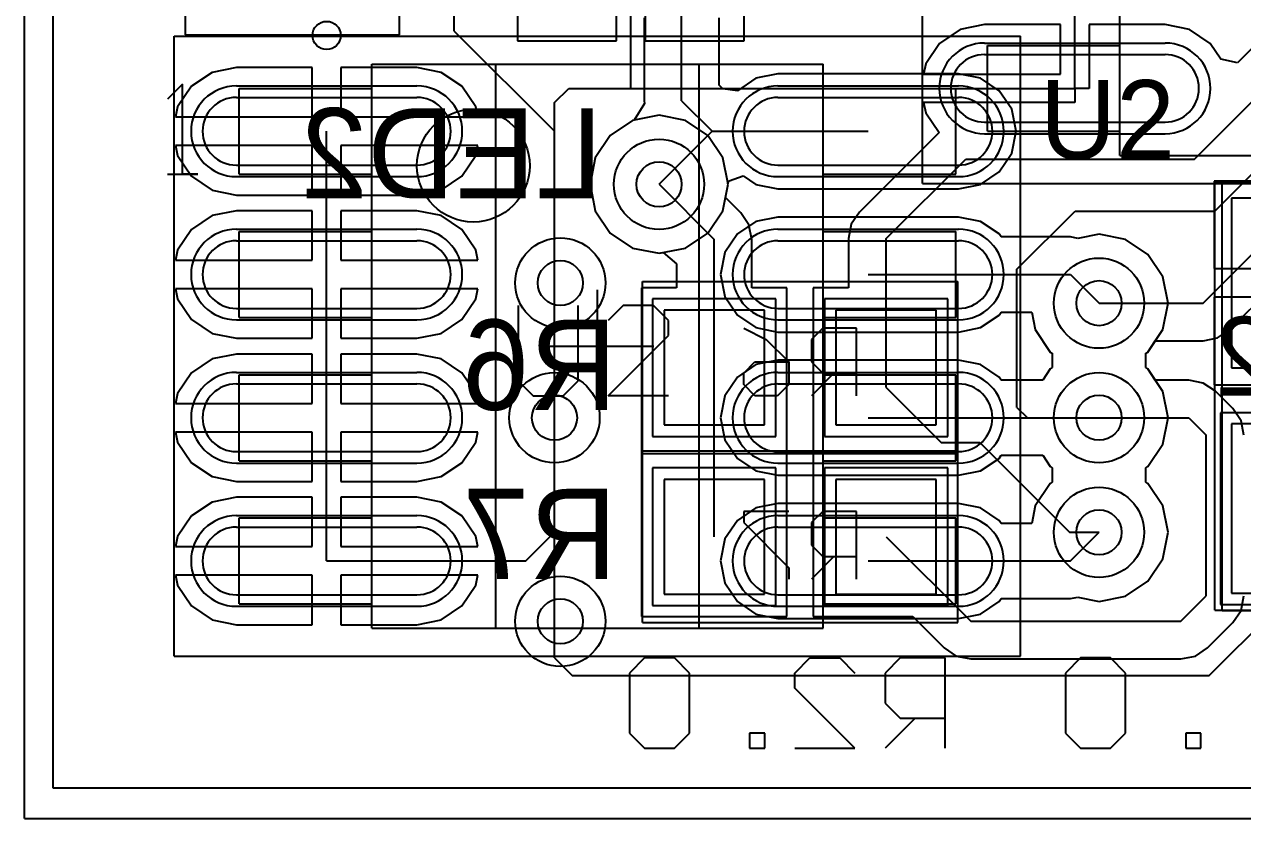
# Model space of a CAD drawing. Header units: millimetres. Extents: x 23.8 to 51.8, y 23.8 to 50.1.
# Drawn here: x 23.75 to 34.55, y 23.75 to 30.79 of the extents above; entities that cross this region are included whole.
import ezdxf

# ---------------------------------------------------------------- set-up
doc = ezdxf.new("R2010")
doc.units = ezdxf.units.MM
for name, color, linetype in [('BottomLayer', 5, 'Continuous'), ('BottomOverlay', 54, 'Continuous'), ('BottomPaste', 16, 'Continuous'), ('BottomSolder', 6, 'Continuous'), ('KeepOutLayer', 6, 'Continuous'), ('Mechanical13', 56, 'Continuous'), ('Mechanical14', 56, 'Continuous'), ('Mechanical15', 56, 'Continuous'), ('MultiLayer', 9, 'Continuous'), ('TopLayer', 1, 'Continuous'), ('TopOverlay', 2, 'Continuous'), ('TopPaste', 8, 'Continuous'), ('TopSolder', 216, 'Continuous'), ('ViaHoleLayer', 16, 'Continuous')]:
    doc.layers.add(name, color=color, linetype=linetype)

msp = doc.modelspace()

# ---------------------------------------------------------------- linework, layer by layer
at = {"layer": 'BottomLayer'}
for p, q in [((24.005, 24.019), (24.005, 44.745)), ((27.075, 30.7), (27.075, 33.7)), ((25.175, 32.678), (25.175, 30.7)), ((29.125, 30.226), (29.125, 32.2)), ((29.252, 32.2), (29.252, 30.646)), ((28.121, 32.073), (28.121, 30.646)), ((28.998, 30.646), (28.998, 32.073)), ((33.06, 30.226), (33.06, 31.496)), ((30.129, 30.646), (30.129, 30.989)), ((32.26, 30.791), (32.044, 30.748)), ((32.933, 30.791), (32.26, 30.791)), ((32.933, 30.353), (32.933, 30.791)), ((33.86, 30.791), (33.187, 30.791)), ((33.187, 30.791), (33.187, 30.226)), ((34.076, 30.748), (33.86, 30.791)), ((25.175, 30.7), (27.075, 30.7)), ((32.044, 30.748), (31.861, 30.625)), ((34.259, 30.625), (34.076, 30.748)), ((34.792, 30.742), (34.5, 30.451)), ((28.121, 30.646), (28.998, 30.646)), ((29.252, 30.646), (30.129, 30.646)), ((31.861, 30.625), (31.738, 30.442)), ((34.12, 29.599), (35.125, 30.604)), ((34.354, 30.484), (34.259, 30.625)), ((32.26, 30.526), (33.86, 30.526)), ((34.5, 30.451), (34.354, 30.484)), ((31.738, 30.442), (31.72, 30.353)), ((31.72, 30.353), (32.933, 30.353)), ((34.3, 29.137), (35.579, 30.416)), ((34.196, 28.321), (36.109, 30.234)), ((28.448, 30.099), (28.575, 30.226)), ((28.575, 30.226), (29.125, 30.226)), ((29.125, 30.226), (33.06, 30.226)), ((33.187, 30.226), (33.06, 30.226)), ((33.06, 30.226), (33.06, 30.099)), ((28.448, 27.305), (28.448, 30.099)), ((33.06, 30.099), (31.72, 30.099)), ((31.72, 30.099), (31.738, 30.01)), ((29.141, 29.94), (28.942, 29.808)), ((29.375, 29.987), (29.141, 29.94)), ((29.609, 29.94), (29.375, 29.987)), ((29.808, 29.808), (29.609, 29.94)), ((31.738, 30.01), (31.856, 29.833)), ((32.26, 29.926), (33.86, 29.926)), ((34.432, 28.085), (36.345, 29.999)), ((28.942, 29.808), (28.81, 29.609)), ((29.94, 29.609), (29.808, 29.808)), ((31.856, 29.833), (31.151, 29.129)), ((28.81, 29.609), (28.763, 29.375)), ((29.987, 29.375), (29.94, 29.609)), ((31.387, 28.893), (32.093, 29.599)), ((32.093, 29.599), (34.12, 29.599)), ((28.763, 29.375), (28.81, 29.141)), ((29.375, 29.375), (29.863, 28.887)), ((29.963, 29.258), (29.987, 29.375)), ((30.099, 29.123), (29.963, 29.258)), ((28.81, 29.141), (28.942, 28.942)), ((30.171, 29.015), (30.099, 29.123)), ((31.151, 29.129), (31.079, 29.021)), ((32.547, 28.622), (33.062, 29.137)), ((33.062, 29.137), (34.3, 29.137)), ((28.942, 28.942), (29.141, 28.81)), ((30.196, 28.887), (30.171, 29.015)), ((31.079, 29.021), (31.054, 28.893)), ((29.863, 27.75), (29.863, 28.887)), ((30.196, 28.458), (30.196, 28.887)), ((31.054, 28.893), (31.054, 28.458)), ((31.387, 27.75), (31.387, 28.893)), ((29.141, 28.81), (29.375, 28.763)), ((29.375, 28.763), (29.412, 28.771)), ((29.412, 28.771), (29.53, 28.671)), ((29.53, 28.671), (29.53, 28.458)), ((32.547, 27.397), (32.547, 28.622)), ((29.53, 28.458), (29.218, 28.458)), ((29.218, 28.458), (29.218, 27.042)), ((30.508, 28.458), (30.196, 28.458)), ((30.508, 27.042), (30.508, 28.458)), ((31.054, 28.458), (30.742, 28.458)), ((30.742, 28.458), (30.742, 27.085)), ((33.274, 28.321), (34.196, 28.321)), ((29.419, 28.258), (29.419, 27.242)), ((30.308, 28.258), (29.419, 28.258)), ((30.308, 27.242), (30.308, 28.258)), ((30.943, 28.258), (30.943, 27.242)), ((31.832, 28.258), (30.943, 28.258)), ((31.832, 27.242), (31.832, 28.258)), ((34.324, 28.013), (34.432, 28.085)), ((33.707, 27.888), (33.773, 27.988)), ((33.773, 27.988), (34.196, 27.988)), ((34.196, 27.988), (34.324, 28.013)), ((33.689, 27.877), (33.707, 27.888)), ((33.689, 27.75), (33.689, 27.877)), ((29.863, 26.25), (29.863, 27.75)), ((31.387, 27.573), (31.387, 27.75)), ((33.707, 27.738), (33.689, 27.75)), ((33.773, 27.638), (33.707, 27.738)), ((31.387, 27.573), (31.875, 27.085)), ((34.07, 27.638), (33.773, 27.638)), ((34.198, 27.613), (34.07, 27.638)), ((34.306, 27.541), (34.198, 27.613)), ((34.461, 27.386), (34.306, 27.541)), ((32.547, 27.397), (32.639, 27.305)), ((34.533, 27.278), (34.461, 27.386)), ((28.448, 25.177), (28.448, 27.305)), ((29.419, 27.242), (30.308, 27.242)), ((30.943, 27.242), (31.832, 27.242)), ((32.639, 27.305), (33.274, 27.305)), ((33.274, 27.305), (34.07, 27.305)), ((34.07, 27.305), (34.225, 27.15)), ((34.558, 27.15), (34.533, 27.278)), ((34.225, 25.725), (34.225, 27.15)), ((29.218, 27.042), (29.218, 27.042)), ((29.218, 27.042), (29.218, 26.958)), ((30.508, 26.958), (30.508, 27.042)), ((30.508, 27.042), (30.508, 27.042)), ((30.742, 27.085), (30.742, 27.042)), ((30.742, 27.042), (30.742, 27.042)), ((30.742, 27.042), (30.742, 26.958)), ((31.875, 27.085), (32.217, 27.085)), ((32.217, 27.085), (33.013, 26.289)), ((29.218, 26.958), (29.218, 26.958)), ((29.218, 26.958), (29.218, 25.542)), ((30.508, 25.542), (30.508, 26.958)), ((30.508, 26.958), (30.508, 26.958)), ((30.742, 26.958), (30.742, 26.958)), ((30.742, 26.958), (30.742, 25.542)), ((29.419, 26.758), (29.419, 25.742)), ((30.308, 26.758), (29.419, 26.758)), ((30.308, 25.742), (30.308, 26.758)), ((30.943, 26.758), (30.943, 25.742)), ((31.832, 26.758), (30.943, 26.758)), ((31.832, 25.742), (31.832, 26.758)), ((31.387, 26.25), (32.137, 25.5)), ((33.013, 26.289), (33.274, 26.289)), ((34.25, 25.019), (35.481, 26.25)), ((29.419, 25.742), (30.308, 25.742)), ((30.943, 25.742), (31.832, 25.742)), ((34, 25.5), (34.225, 25.725)), ((34.533, 25.597), (34.558, 25.725)), ((34.461, 25.489), (34.533, 25.597)), ((29.218, 25.542), (30.508, 25.542)), ((30.742, 25.542), (31.623, 25.542)), ((31.623, 25.542), (31.901, 25.264)), ((32.137, 25.5), (34, 25.5)), ((34.236, 25.264), (34.461, 25.489)), ((28.448, 25.177), (28.606, 25.019)), ((31.901, 25.264), (32.009, 25.192)), ((32.009, 25.192), (32.137, 25.167)), ((32.137, 25.167), (34, 25.167)), ((34, 25.167), (34.128, 25.192)), ((34.128, 25.192), (34.236, 25.264)), ((28.606, 25.019), (34.25, 25.019)), ((46.606, 24.019), (24.005, 24.019))]:
    msp.add_line(p, q, dxfattribs=at)
for centre in [(29.375, 29.375), (28.5, 28.5), (33.274, 28.321), (28.448, 27.305), (33.274, 27.305), (33.274, 26.289), (28.5, 25.5)]:
    msp.add_circle(centre, 0.4, dxfattribs=at)
for centre, start, end in [((32.26, 30.226), 90, 270), ((33.86, 30.226), 270, 90)]:
    msp.add_arc(centre, 0.3, start, end, dxfattribs=at)
at = {"layer": 'BottomOverlay'}
for p, q in [((29.245, 25.175), (29.112, 25.041)), ((29.512, 25.175), (29.245, 25.175)), ((29.645, 25.041), (29.512, 25.175)), ((30.578, 25.041), (30.711, 25.175)), ((30.711, 25.175), (30.978, 25.175)), ((30.978, 25.175), (31.111, 25.041)), ((31.511, 25.175), (31.378, 25.041)), ((31.911, 25.175), (31.511, 25.175)), ((31.911, 24.375), (31.911, 25.175)), ((33.11, 25.175), (32.977, 25.041)), ((33.377, 25.175), (33.11, 25.175)), ((33.51, 25.041), (33.377, 25.175)), ((29.112, 25.041), (29.112, 24.508)), ((29.645, 24.508), (29.645, 25.041)), ((30.578, 24.908), (30.578, 25.041)), ((31.378, 25.041), (31.378, 24.775)), ((32.977, 25.041), (32.977, 24.508)), ((33.51, 24.508), (33.51, 25.041)), ((31.111, 24.375), (30.578, 24.908)), ((31.378, 24.775), (31.511, 24.642)), ((31.644, 24.642), (31.378, 24.375)), ((31.511, 24.642), (31.911, 24.642)), ((29.112, 24.508), (29.245, 24.375)), ((29.512, 24.375), (29.645, 24.508)), ((30.311, 24.508), (30.178, 24.508)), ((30.178, 24.508), (30.178, 24.375)), ((30.311, 24.375), (30.311, 24.508)), ((32.977, 24.508), (33.11, 24.375)), ((33.377, 24.375), (33.51, 24.508)), ((34.177, 24.508), (34.043, 24.508)), ((34.043, 24.508), (34.043, 24.375)), ((34.177, 24.375), (34.177, 24.508)), ((29.245, 24.375), (29.512, 24.375)), ((30.178, 24.375), (30.311, 24.375)), ((30.578, 24.375), (31.111, 24.375)), ((33.11, 24.375), (33.377, 24.375)), ((34.043, 24.375), (34.177, 24.375))]:
    msp.add_line(p, q, dxfattribs=at)
at = {"layer": 'BottomPaste'}
for p, q in [((32.26, 30.526), (33.86, 30.526)), ((32.26, 29.926), (33.86, 29.926)), ((29.419, 28.258), (29.419, 27.242)), ((30.308, 28.258), (29.419, 28.258)), ((30.308, 27.242), (30.308, 28.258)), ((30.943, 28.258), (30.943, 27.242)), ((31.832, 28.258), (30.943, 28.258)), ((31.832, 27.242), (31.832, 28.258)), ((29.419, 27.242), (30.308, 27.242)), ((30.943, 27.242), (31.832, 27.242)), ((29.419, 26.758), (29.419, 25.742)), ((30.308, 26.758), (29.419, 26.758)), ((30.308, 25.742), (30.308, 26.758)), ((30.943, 26.758), (30.943, 25.742)), ((31.832, 26.758), (30.943, 26.758)), ((31.832, 25.742), (31.832, 26.758)), ((29.419, 25.742), (30.308, 25.742)), ((30.943, 25.742), (31.832, 25.742))]:
    msp.add_line(p, q, dxfattribs=at)
for centre, start, end in [((32.26, 30.226), 90, 270), ((33.86, 30.226), 270, 90)]:
    msp.add_arc(centre, 0.3, start, end, dxfattribs=at)
at = {"layer": 'BottomSolder'}
for p, q in [((32.26, 30.628), (33.86, 30.628)), ((32.26, 29.824), (33.86, 29.824)), ((29.317, 28.36), (29.317, 27.14)), ((30.409, 28.36), (29.317, 28.36)), ((30.409, 27.14), (30.409, 28.36)), ((30.841, 28.36), (30.841, 27.14)), ((31.933, 28.36), (30.841, 28.36)), ((31.933, 27.14), (31.933, 28.36)), ((29.317, 27.14), (30.409, 27.14)), ((30.841, 27.14), (31.933, 27.14)), ((29.317, 26.86), (29.317, 25.64)), ((30.409, 26.86), (29.317, 26.86)), ((30.409, 25.64), (30.409, 26.86)), ((30.841, 26.86), (30.841, 25.64)), ((31.933, 26.86), (30.841, 26.86)), ((31.933, 25.64), (31.933, 26.86)), ((29.317, 25.64), (30.409, 25.64)), ((30.841, 25.64), (31.933, 25.64))]:
    msp.add_line(p, q, dxfattribs=at)
for centre, start, end in [((32.26, 30.226), 90, 270), ((33.86, 30.226), 270, 90)]:
    msp.add_arc(centre, 0.402, start, end, dxfattribs=at)
at = {"layer": 'KeepOutLayer'}
for q in [(23.75, 45), (46.875, 23.75)]:
    msp.add_line((23.75, 23.75), q, dxfattribs=at)
at = {"layer": 'Mechanical13'}
for p, q in [((23.75, 23.75), (23.75, 45)), ((26.829, 30.44), (30.829, 30.44)), ((26.829, 25.44), (26.829, 30.44)), ((30.829, 25.44), (30.829, 30.44)), ((25.152, 30.264), (25.019, 30.13)), ((25.152, 29.464), (25.152, 30.264)), ((25.654, 29.464), (25.654, 30.226)), ((25.654, 30.226), (26.829, 30.226)), ((30.829, 30.226), (32.004, 30.226)), ((32.004, 29.464), (32.004, 30.226)), ((25.019, 29.464), (25.286, 29.464)), ((25.286, 29.464), (25.152, 29.464)), ((25.654, 29.464), (26.829, 29.464)), ((30.829, 29.464), (32.004, 29.464)), ((34.365, 29.405), (35.635, 29.405)), ((34.365, 25.595), (34.365, 29.405)), ((25.654, 28.956), (26.829, 28.956)), ((25.654, 28.194), (25.654, 28.956)), ((30.829, 28.956), (32.004, 28.956)), ((32.004, 28.194), (32.004, 28.956)), ((28.125, 28.3), (28.125, 27.633)), ((28.658, 27.633), (28.658, 28.3)), ((29.058, 28.3), (28.925, 28.166)), ((29.325, 28.3), (29.058, 28.3)), ((29.458, 28.166), (29.325, 28.3)), ((25.654, 28.194), (26.829, 28.194)), ((30.829, 28.194), (32.004, 28.194)), ((29.458, 28.033), (29.458, 28.166)), ((28.925, 27.5), (29.458, 28.033)), ((25.654, 27.686), (26.829, 27.686)), ((25.654, 26.924), (25.654, 27.686)), ((30.829, 27.686), (32.004, 27.686)), ((32.004, 26.924), (32.004, 27.686)), ((28.125, 27.633), (28.258, 27.5)), ((28.525, 27.5), (28.658, 27.633)), ((28.258, 27.5), (28.525, 27.5)), ((29.458, 27.5), (28.925, 27.5)), ((25.654, 26.924), (26.829, 26.924)), ((30.829, 26.924), (32.004, 26.924)), ((25.654, 26.416), (26.829, 26.416)), ((25.654, 25.654), (25.654, 26.416)), ((30.829, 26.416), (32.004, 26.416)), ((32.004, 25.654), (32.004, 26.416)), ((25.654, 25.654), (26.829, 25.654)), ((30.829, 25.654), (32.004, 25.654)), ((34.365, 25.595), (35.635, 25.595)), ((26.829, 25.44), (30.829, 25.44)), ((23.75, 23.75), (46.875, 23.75))]:
    msp.add_line(p, q, dxfattribs=at)
msp.add_circle((27.729, 29.54), 0.5, dxfattribs=at)
at = {"layer": 'Mechanical14'}
for p, q in [((23.75, 23.75), (23.75, 45)), ((33.46, 29.631), (33.46, 34.631)), ((32.285, 30.607), (33.46, 30.607)), ((32.285, 29.845), (32.285, 30.607)), ((32.285, 29.845), (33.46, 29.845)), ((33.46, 29.631), (37.46, 29.631)), ((29.228, 28.512), (32.022, 28.512)), ((29.228, 26.988), (29.228, 28.512)), ((32.022, 26.988), (32.022, 28.512)), ((30.125, 28.1), (30.325, 28)), ((30.825, 28.1), (30.725, 28)), ((31.125, 28.1), (30.825, 28.1)), ((31.125, 27.5), (31.125, 28.1)), ((30.325, 28), (30.525, 27.8)), ((30.725, 28), (30.725, 27.8)), ((30.125, 27.7), (30.225, 27.8)), ((30.225, 27.8), (30.525, 27.8)), ((30.525, 27.8), (30.525, 27.6)), ((30.725, 27.8), (30.825, 27.7)), ((30.125, 27.6), (30.125, 27.7)), ((30.925, 27.7), (30.725, 27.5)), ((30.825, 27.7), (31.125, 27.7)), ((30.225, 27.5), (30.125, 27.6)), ((30.525, 27.6), (30.425, 27.5)), ((30.425, 27.5), (30.225, 27.5)), ((29.228, 25.488), (29.228, 27.012)), ((29.228, 27.012), (32.022, 27.012)), ((32.022, 25.488), (32.022, 27.012)), ((29.228, 26.988), (32.022, 26.988)), ((30.525, 26.475), (30.125, 26.475)), ((30.125, 26.475), (30.125, 26.375)), ((30.825, 26.475), (30.725, 26.375)), ((31.125, 26.475), (30.825, 26.475)), ((31.125, 25.875), (31.125, 26.475)), ((30.125, 26.375), (30.525, 25.975)), ((30.725, 26.375), (30.725, 26.175)), ((30.725, 26.175), (30.825, 26.075)), ((30.925, 26.075), (30.725, 25.875)), ((30.825, 26.075), (31.125, 26.075)), ((30.525, 25.975), (30.525, 25.875)), ((29.228, 25.488), (32.022, 25.488)), ((29.245, 25.175), (29.112, 25.041)), ((29.512, 25.175), (29.245, 25.175)), ((29.645, 25.041), (29.512, 25.175)), ((30.578, 25.041), (30.711, 25.175)), ((30.711, 25.175), (30.978, 25.175)), ((30.978, 25.175), (31.111, 25.041)), ((31.511, 25.175), (31.378, 25.041)), ((31.911, 25.175), (31.511, 25.175)), ((31.911, 24.375), (31.911, 25.175)), ((33.11, 25.175), (32.977, 25.041)), ((33.377, 25.175), (33.11, 25.175)), ((33.51, 25.041), (33.377, 25.175)), ((29.112, 25.041), (29.112, 24.508)), ((29.645, 24.508), (29.645, 25.041)), ((30.578, 24.908), (30.578, 25.041)), ((31.378, 25.041), (31.378, 24.775)), ((32.977, 25.041), (32.977, 24.508)), ((33.51, 24.508), (33.51, 25.041)), ((31.111, 24.375), (30.578, 24.908)), ((31.378, 24.775), (31.511, 24.642)), ((31.644, 24.642), (31.378, 24.375)), ((31.511, 24.642), (31.911, 24.642)), ((29.112, 24.508), (29.245, 24.375)), ((29.512, 24.375), (29.645, 24.508)), ((30.311, 24.508), (30.178, 24.508)), ((30.178, 24.508), (30.178, 24.375)), ((30.311, 24.375), (30.311, 24.508)), ((32.977, 24.508), (33.11, 24.375)), ((33.377, 24.375), (33.51, 24.508)), ((34.177, 24.508), (34.043, 24.508)), ((34.043, 24.508), (34.043, 24.375)), ((34.177, 24.375), (34.177, 24.508)), ((29.245, 24.375), (29.512, 24.375)), ((30.178, 24.375), (30.311, 24.375)), ((30.578, 24.375), (31.111, 24.375)), ((33.11, 24.375), (33.377, 24.375)), ((34.043, 24.375), (34.177, 24.375)), ((23.75, 23.75), (46.875, 23.75))]:
    msp.add_line(p, q, dxfattribs=at)
at = {"layer": 'Mechanical15'}
for p, q in [((31.71, 29.381), (31.71, 34.881)), ((25.079, 30.69), (32.579, 30.69)), ((25.079, 25.19), (25.079, 30.69)), ((32.579, 25.19), (32.579, 30.69)), ((31.71, 29.381), (39.21, 29.381)), ((34.3, 29.4), (35.7, 29.4)), ((34.3, 25.6), (34.3, 29.4)), ((28.829, 27.44), (28.829, 28.44)), ((28.329, 27.94), (29.329, 27.94)), ((34.3, 25.6), (35.7, 25.6)), ((25.079, 25.19), (32.579, 25.19))]:
    msp.add_line(p, q, dxfattribs=at)
at = {"layer": 'MultiLayer'}
for centre in [(29.375, 29.375), (28.5, 28.5), (33.274, 28.321), (28.448, 27.305), (33.274, 27.305), (33.274, 26.289), (28.5, 25.5)]:
    msp.add_circle(centre, 0.4, dxfattribs=at)
at = {"layer": 'TopLayer'}
for p, q in [((24.005, 24.019), (24.005, 44.745)), ((27.559, 30.734), (27.559, 31.48)), ((29.575, 30.115), (29.575, 31.496)), ((29.242, 30.85), (29.242, 30.115)), ((29.908, 30.253), (29.908, 30.85)), ((27.559, 30.734), (28.448, 29.845)), ((25.413, 30.367), (25.23, 30.244)), ((25.629, 30.41), (25.413, 30.367)), ((26.302, 30.41), (25.629, 30.41)), ((26.302, 29.972), (26.302, 30.41)), ((27.229, 30.41), (26.556, 30.41)), ((26.556, 30.41), (26.556, 29.972)), ((27.445, 30.367), (27.229, 30.41)), ((27.628, 30.244), (27.445, 30.367)), ((30.429, 30.355), (30.234, 30.316)), ((32.029, 30.355), (30.429, 30.355)), ((32.224, 30.316), (32.029, 30.355)), ((25.23, 30.244), (25.107, 30.061)), ((27.751, 30.061), (27.628, 30.244)), ((29.939, 30.222), (29.908, 30.253)), ((30.234, 30.316), (30.069, 30.205)), ((32.389, 30.205), (32.224, 30.316)), ((25.629, 30.145), (27.229, 30.145)), ((30.069, 30.205), (29.939, 30.222)), ((30.429, 30.145), (32.029, 30.145)), ((32.5, 30.04), (32.389, 30.205)), ((25.107, 30.061), (25.089, 29.972)), ((27.769, 29.972), (27.751, 30.061)), ((29.246, 30.091), (29.155, 29.943)), ((29.242, 30.115), (29.246, 30.091)), ((29.575, 30.115), (29.845, 29.845)), ((32.539, 29.845), (32.5, 30.04)), ((25.089, 29.972), (26.302, 29.972)), ((26.556, 29.972), (27.769, 29.972)), ((29.141, 29.94), (28.942, 29.808)), ((29.155, 29.943), (29.141, 29.94)), ((26.429, 28.575), (26.429, 29.845)), ((28.448, 27.305), (28.448, 29.845)), ((28.942, 29.808), (28.81, 29.609)), ((29.375, 29.375), (29.845, 29.845)), ((29.845, 29.845), (31.229, 29.845)), ((32.5, 29.65), (32.539, 29.845)), ((26.302, 29.718), (25.089, 29.718)), ((25.089, 29.718), (25.107, 29.629)), ((26.302, 29.28), (26.302, 29.718)), ((27.769, 29.718), (26.556, 29.718)), ((26.556, 29.718), (26.556, 29.28)), ((27.751, 29.629), (27.769, 29.718)), ((25.107, 29.629), (25.23, 29.446)), ((27.628, 29.446), (27.751, 29.629)), ((28.81, 29.609), (28.763, 29.375)), ((32.389, 29.485), (32.5, 29.65)), ((25.629, 29.545), (27.229, 29.545)), ((30.429, 29.545), (32.029, 29.545)), ((32.224, 29.374), (32.389, 29.485)), ((25.23, 29.446), (25.413, 29.323)), ((27.445, 29.323), (27.628, 29.446)), ((28.763, 29.375), (28.81, 29.141)), ((29.94, 29.141), (29.987, 29.375)), ((29.985, 29.385), (29.996, 29.406)), ((29.987, 29.375), (29.985, 29.385)), ((29.996, 29.406), (30.121, 29.45)), ((30.121, 29.45), (30.234, 29.374)), ((30.234, 29.374), (30.429, 29.335)), ((32.029, 29.335), (32.224, 29.374)), ((34.873, 29.404), (34.296, 29.404)), ((34.296, 29.404), (34.296, 28.627)), ((25.413, 29.323), (25.629, 29.28)), ((25.629, 29.28), (26.302, 29.28)), ((26.556, 29.28), (27.229, 29.28)), ((27.229, 29.28), (27.445, 29.323)), ((30.429, 29.335), (32.029, 29.335)), ((25.413, 29.097), (25.23, 28.974)), ((25.629, 29.14), (25.413, 29.097)), ((26.302, 29.14), (25.629, 29.14)), ((26.302, 28.702), (26.302, 29.14)), ((27.229, 29.14), (26.556, 29.14)), ((26.556, 29.14), (26.556, 28.702)), ((27.445, 29.097), (27.229, 29.14)), ((27.628, 28.974), (27.445, 29.097)), ((28.81, 29.141), (28.942, 28.942)), ((29.808, 28.942), (29.94, 29.141)), ((30.234, 29.046), (30.069, 28.935)), ((30.429, 29.085), (30.234, 29.046)), ((32.029, 29.085), (30.429, 29.085)), ((32.224, 29.046), (32.029, 29.085)), ((32.389, 28.935), (32.224, 29.046)), ((25.23, 28.974), (25.107, 28.791)), ((27.751, 28.791), (27.628, 28.974)), ((28.942, 28.942), (29.141, 28.81)), ((29.609, 28.81), (29.808, 28.942)), ((25.629, 28.875), (27.229, 28.875)), ((30.069, 28.935), (29.958, 28.77)), ((30.429, 28.875), (32.029, 28.875)), ((32.408, 28.908), (32.389, 28.935)), ((33.02, 28.908), (32.408, 28.908)), ((33.086, 28.895), (33.02, 28.908)), ((33.274, 28.933), (33.086, 28.895)), ((33.508, 28.886), (33.274, 28.933)), ((33.707, 28.754), (33.508, 28.886)), ((25.107, 28.791), (25.089, 28.702)), ((27.769, 28.702), (27.751, 28.791)), ((29.141, 28.81), (29.375, 28.763)), ((29.375, 28.763), (29.609, 28.81)), ((29.958, 28.77), (29.919, 28.575)), ((33.839, 28.555), (33.707, 28.754)), ((25.089, 28.702), (26.302, 28.702)), ((26.556, 28.702), (27.769, 28.702)), ((34.296, 28.627), (34.873, 28.627)), ((26.429, 27.305), (26.429, 28.575)), ((29.919, 28.575), (29.958, 28.38)), ((31.229, 28.575), (33.02, 28.575)), ((33.02, 28.575), (33.274, 28.321)), ((33.886, 28.321), (33.839, 28.555)), ((26.302, 28.448), (25.089, 28.448)), ((25.089, 28.448), (25.107, 28.359)), ((26.302, 28.01), (26.302, 28.448)), ((27.769, 28.448), (26.556, 28.448)), ((26.556, 28.448), (26.556, 28.01)), ((27.751, 28.359), (27.769, 28.448)), ((25.107, 28.359), (25.23, 28.176)), ((27.628, 28.176), (27.751, 28.359)), ((29.958, 28.38), (30.069, 28.215)), ((33.839, 28.087), (33.886, 28.321)), ((34.873, 28.373), (34.296, 28.373)), ((34.296, 28.373), (34.296, 27.596)), ((25.629, 28.275), (27.229, 28.275)), ((30.069, 28.215), (30.234, 28.104)), ((30.429, 28.275), (32.029, 28.275)), ((32.224, 28.104), (32.389, 28.215)), ((32.389, 28.215), (32.408, 28.242)), ((32.408, 28.242), (32.678, 28.242)), ((32.678, 28.242), (32.709, 28.087)), ((25.23, 28.176), (25.413, 28.053)), ((27.445, 28.053), (27.628, 28.176)), ((30.234, 28.104), (30.429, 28.065)), ((32.029, 28.065), (32.224, 28.104)), ((32.709, 28.087), (32.841, 27.888)), ((33.707, 27.888), (33.839, 28.087)), ((25.413, 28.053), (25.629, 28.01)), ((25.629, 28.01), (26.302, 28.01)), ((26.556, 28.01), (27.229, 28.01)), ((27.229, 28.01), (27.445, 28.053)), ((30.429, 28.065), (32.029, 28.065)), ((25.629, 27.87), (25.413, 27.827)), ((26.302, 27.87), (25.629, 27.87)), ((26.302, 27.432), (26.302, 27.87)), ((27.229, 27.87), (26.556, 27.87)), ((26.556, 27.87), (26.556, 27.432)), ((27.445, 27.827), (27.229, 27.87)), ((32.841, 27.888), (32.859, 27.877)), ((32.859, 27.877), (32.859, 27.75)), ((33.689, 27.877), (33.707, 27.888)), ((33.689, 27.75), (33.689, 27.877)), ((25.413, 27.827), (25.23, 27.704)), ((27.628, 27.704), (27.445, 27.827)), ((30.234, 27.776), (30.069, 27.665)), ((30.429, 27.815), (30.234, 27.776)), ((32.029, 27.815), (30.429, 27.815)), ((32.224, 27.776), (32.029, 27.815)), ((32.389, 27.665), (32.224, 27.776)), ((32.859, 27.75), (32.841, 27.738)), ((33.707, 27.738), (33.689, 27.75)), ((25.23, 27.704), (25.107, 27.521)), ((27.751, 27.521), (27.628, 27.704)), ((30.069, 27.665), (29.958, 27.5)), ((32.408, 27.638), (32.389, 27.665)), ((32.841, 27.738), (32.775, 27.638)), ((33.839, 27.539), (33.707, 27.738)), ((25.629, 27.605), (27.229, 27.605)), ((30.429, 27.605), (32.029, 27.605)), ((32.775, 27.638), (32.408, 27.638)), ((33.886, 27.305), (33.839, 27.539)), ((34.296, 27.596), (34.873, 27.596)), ((25.107, 27.521), (25.089, 27.432)), ((25.089, 27.432), (26.302, 27.432)), ((26.556, 27.432), (27.769, 27.432)), ((27.769, 27.432), (27.751, 27.521)), ((29.958, 27.5), (29.919, 27.305)), ((35.378, 27.35), (34.35, 27.35)), ((34.35, 27.35), (34.35, 25.65)), ((26.429, 26.035), (26.429, 27.305)), ((28.448, 26.289), (28.448, 27.305)), ((29.919, 27.305), (29.958, 27.11)), ((31.229, 27.305), (33.274, 27.305)), ((33.839, 27.071), (33.886, 27.305)), ((26.302, 27.178), (25.089, 27.178)), ((25.089, 27.178), (25.107, 27.089)), ((26.302, 26.74), (26.302, 27.178)), ((27.769, 27.178), (26.556, 27.178)), ((26.556, 27.178), (26.556, 26.74)), ((27.751, 27.089), (27.769, 27.178)), ((29.958, 27.11), (30.069, 26.945)), ((25.107, 27.089), (25.23, 26.906)), ((25.629, 27.005), (27.229, 27.005)), ((27.628, 26.906), (27.751, 27.089)), ((30.429, 27.005), (32.029, 27.005)), ((33.707, 26.872), (33.839, 27.071)), ((25.23, 26.906), (25.413, 26.783)), ((27.445, 26.783), (27.628, 26.906)), ((30.069, 26.945), (30.234, 26.834)), ((32.224, 26.834), (32.389, 26.945)), ((32.389, 26.945), (32.408, 26.972)), ((32.408, 26.972), (32.775, 26.972)), ((32.775, 26.972), (32.841, 26.872)), ((25.413, 26.783), (25.629, 26.74)), ((27.229, 26.74), (27.445, 26.783)), ((30.234, 26.834), (30.429, 26.795)), ((30.429, 26.795), (32.029, 26.795)), ((32.029, 26.795), (32.224, 26.834)), ((32.841, 26.872), (32.859, 26.86)), ((32.859, 26.86), (32.859, 26.733)), ((33.689, 26.86), (33.707, 26.872)), ((33.689, 26.733), (33.689, 26.86)), ((25.629, 26.74), (26.302, 26.74)), ((26.556, 26.74), (27.229, 26.74)), ((32.841, 26.722), (32.709, 26.523)), ((32.859, 26.733), (32.841, 26.722)), ((33.707, 26.722), (33.689, 26.733)), ((33.839, 26.523), (33.707, 26.722)), ((25.629, 26.6), (25.413, 26.557)), ((26.302, 26.6), (25.629, 26.6)), ((26.302, 26.162), (26.302, 26.6)), ((27.229, 26.6), (26.556, 26.6)), ((26.556, 26.6), (26.556, 26.162)), ((27.445, 26.557), (27.229, 26.6)), ((25.413, 26.557), (25.23, 26.434)), ((27.628, 26.434), (27.445, 26.557)), ((30.234, 26.506), (30.069, 26.395)), ((30.429, 26.545), (30.234, 26.506)), ((32.029, 26.545), (30.429, 26.545)), ((32.224, 26.506), (32.029, 26.545)), ((32.389, 26.395), (32.224, 26.506)), ((32.709, 26.523), (32.678, 26.368)), ((33.886, 26.289), (33.839, 26.523)), ((25.23, 26.434), (25.107, 26.251)), ((27.751, 26.251), (27.628, 26.434)), ((30.069, 26.395), (29.958, 26.23)), ((32.408, 26.368), (32.389, 26.395)), ((32.678, 26.368), (32.408, 26.368)), ((25.107, 26.251), (25.089, 26.162)), ((25.629, 26.335), (27.229, 26.335)), ((27.769, 26.162), (27.751, 26.251)), ((28.194, 26.035), (28.448, 26.289)), ((30.429, 26.335), (32.029, 26.335)), ((33.02, 26.035), (33.274, 26.289)), ((33.839, 26.055), (33.886, 26.289)), ((25.089, 26.162), (26.302, 26.162)), ((26.556, 26.162), (27.769, 26.162)), ((29.958, 26.23), (29.919, 26.035)), ((26.429, 26.035), (28.194, 26.035)), ((29.919, 26.035), (29.958, 25.84)), ((31.229, 26.035), (33.02, 26.035)), ((33.707, 25.856), (33.839, 26.055)), ((26.302, 25.908), (25.089, 25.908)), ((25.089, 25.908), (25.107, 25.819)), ((25.107, 25.819), (25.23, 25.636)), ((26.302, 25.47), (26.302, 25.908)), ((27.769, 25.908), (26.556, 25.908)), ((26.556, 25.908), (26.556, 25.47)), ((27.628, 25.636), (27.751, 25.819)), ((27.751, 25.819), (27.769, 25.908)), ((29.958, 25.84), (30.069, 25.675)), ((33.508, 25.724), (33.707, 25.856)), ((25.629, 25.735), (27.229, 25.735)), ((30.429, 25.735), (32.029, 25.735)), ((32.389, 25.675), (32.408, 25.702)), ((32.408, 25.702), (33.02, 25.702)), ((33.02, 25.702), (33.086, 25.715)), ((33.086, 25.715), (33.274, 25.677)), ((33.274, 25.677), (33.508, 25.724)), ((25.23, 25.636), (25.413, 25.513)), ((27.445, 25.513), (27.628, 25.636)), ((30.069, 25.675), (30.234, 25.564)), ((32.224, 25.564), (32.389, 25.675)), ((34.35, 25.65), (35.128, 25.65)), ((25.413, 25.513), (25.629, 25.47)), ((27.229, 25.47), (27.445, 25.513)), ((30.234, 25.564), (30.429, 25.525)), ((30.429, 25.525), (32.029, 25.525)), ((32.029, 25.525), (32.224, 25.564)), ((25.629, 25.47), (26.302, 25.47)), ((26.556, 25.47), (27.229, 25.47)), ((46.606, 24.019), (24.005, 24.019))]:
    msp.add_line(p, q, dxfattribs=at)
for centre in [(29.375, 29.375), (28.5, 28.5), (33.274, 28.321), (28.448, 27.305), (33.274, 27.305), (33.274, 26.289), (28.5, 25.5)]:
    msp.add_circle(centre, 0.4, dxfattribs=at)
for centre, start, end in [((25.629, 29.845), 90, 270), ((27.229, 29.845), 270, 90), ((30.429, 29.845), 90, 270), ((32.029, 29.845), 270, 90), ((25.629, 28.575), 90, 270), ((27.229, 28.575), 270, 90), ((30.429, 28.575), 90, 270), ((32.029, 28.575), 270, 90), ((25.629, 27.305), 90, 270), ((27.229, 27.305), 270, 90), ((30.429, 27.305), 90, 270), ((32.029, 27.305), 270, 90), ((25.629, 26.035), 90, 270), ((27.229, 26.035), 270, 90), ((30.429, 26.035), 90, 270), ((32.029, 26.035), 270, 90)]:
    msp.add_arc(centre, 0.3, start, end, dxfattribs=at)
at = {"layer": 'TopOverlay'}
for p, q in [((27.929, 30.44), (29.729, 30.44)), ((27.929, 25.44), (27.929, 30.44)), ((29.729, 25.44), (29.729, 30.44)), ((27.929, 25.44), (29.729, 25.44))]:
    msp.add_line(p, q, dxfattribs=at)
msp.add_circle((26.429, 30.695), 0.125, dxfattribs=at)
at = {"layer": 'TopPaste'}
for p, q in [((25.629, 30.145), (27.229, 30.145)), ((30.429, 30.145), (32.029, 30.145)), ((25.629, 29.545), (27.229, 29.545)), ((30.429, 29.545), (32.029, 29.545)), ((25.629, 28.875), (27.229, 28.875)), ((30.429, 28.875), (32.029, 28.875)), ((25.629, 28.275), (27.229, 28.275)), ((30.429, 28.275), (32.029, 28.275)), ((25.629, 27.605), (27.229, 27.605)), ((30.429, 27.605), (32.029, 27.605)), ((25.629, 27.005), (27.229, 27.005)), ((30.429, 27.005), (32.029, 27.005)), ((25.629, 26.335), (27.229, 26.335)), ((30.429, 26.335), (32.029, 26.335)), ((25.629, 25.735), (27.229, 25.735)), ((30.429, 25.735), (32.029, 25.735))]:
    msp.add_line(p, q, dxfattribs=at)
for centre, start, end in [((25.629, 29.845), 90, 270), ((27.229, 29.845), 270, 90), ((30.429, 29.845), 90, 270), ((32.029, 29.845), 270, 90), ((25.629, 28.575), 90, 270), ((27.229, 28.575), 270, 90), ((30.429, 28.575), 90, 270), ((32.029, 28.575), 270, 90), ((25.629, 27.305), 90, 270), ((27.229, 27.305), 270, 90), ((30.429, 27.305), 90, 270), ((32.029, 27.305), 270, 90), ((25.629, 26.035), 90, 270), ((27.229, 26.035), 270, 90), ((30.429, 26.035), 90, 270), ((32.029, 26.035), 270, 90)]:
    msp.add_arc(centre, 0.3, start, end, dxfattribs=at)
at = {"layer": 'TopSolder'}
for p, q in [((25.629, 30.247), (27.229, 30.247)), ((30.429, 30.247), (32.029, 30.247)), ((25.629, 29.443), (27.229, 29.443)), ((30.429, 29.443), (32.029, 29.443)), ((35.552, 29.252), (34.448, 29.252)), ((34.448, 29.252), (34.448, 27.748)), ((25.629, 28.977), (27.229, 28.977)), ((30.429, 28.977), (32.029, 28.977)), ((25.629, 28.173), (27.229, 28.173)), ((30.429, 28.173), (32.029, 28.173)), ((34.448, 27.748), (35.552, 27.748)), ((25.629, 27.707), (27.229, 27.707)), ((30.429, 27.707), (32.029, 27.707)), ((35.552, 27.252), (34.448, 27.252)), ((34.448, 27.252), (34.448, 25.748)), ((25.629, 26.903), (27.229, 26.903)), ((30.429, 26.903), (32.029, 26.903)), ((25.629, 26.437), (27.229, 26.437)), ((30.429, 26.437), (32.029, 26.437)), ((34.448, 25.748), (35.552, 25.748)), ((25.629, 25.633), (27.229, 25.633)), ((30.429, 25.633), (32.029, 25.633))]:
    msp.add_line(p, q, dxfattribs=at)
for centre, start, end in [((25.629, 29.845), 90, 270), ((27.229, 29.845), 270, 90), ((30.429, 29.845), 90, 270), ((32.029, 29.845), 270, 90), ((25.629, 28.575), 90, 270), ((27.229, 28.575), 270, 90), ((30.429, 28.575), 90, 270), ((32.029, 28.575), 270, 90), ((25.629, 27.305), 90, 270), ((27.229, 27.305), 270, 90), ((30.429, 27.305), 90, 270), ((32.029, 27.305), 270, 90), ((25.629, 26.035), 90, 270), ((27.229, 26.035), 270, 90), ((30.429, 26.035), 90, 270), ((32.029, 26.035), 270, 90)]:
    msp.add_arc(centre, 0.402, start, end, dxfattribs=at)
at = {"layer": 'ViaHoleLayer'}
for centre in [(29.375, 29.375), (28.5, 28.5), (33.274, 28.321), (28.448, 27.305), (33.274, 27.305), (33.274, 26.289), (28.5, 25.5)]:
    msp.add_circle(centre, 0.2, dxfattribs=at)

# ---------------------------------------------------------------- texts
at = {"layer": 'BottomOverlay', "text_generation_flag": 2}
for s, height, p in [('LED2', 0.8, (28.875, 29.25)), ('R6', 0.8, (29, 27.375)), ('R2', 0.7, (35.5, 27.5)), ('R7', 0.8, (29, 25.875))]:
    msp.add_text(s, height=height, dxfattribs=at).set_placement(p)
at = {"layer": 'TopOverlay'}
msp.add_text('U2', height=0.7, dxfattribs=at).set_placement((32.75, 29.599))

doc.saveas('drawing.dxf')
